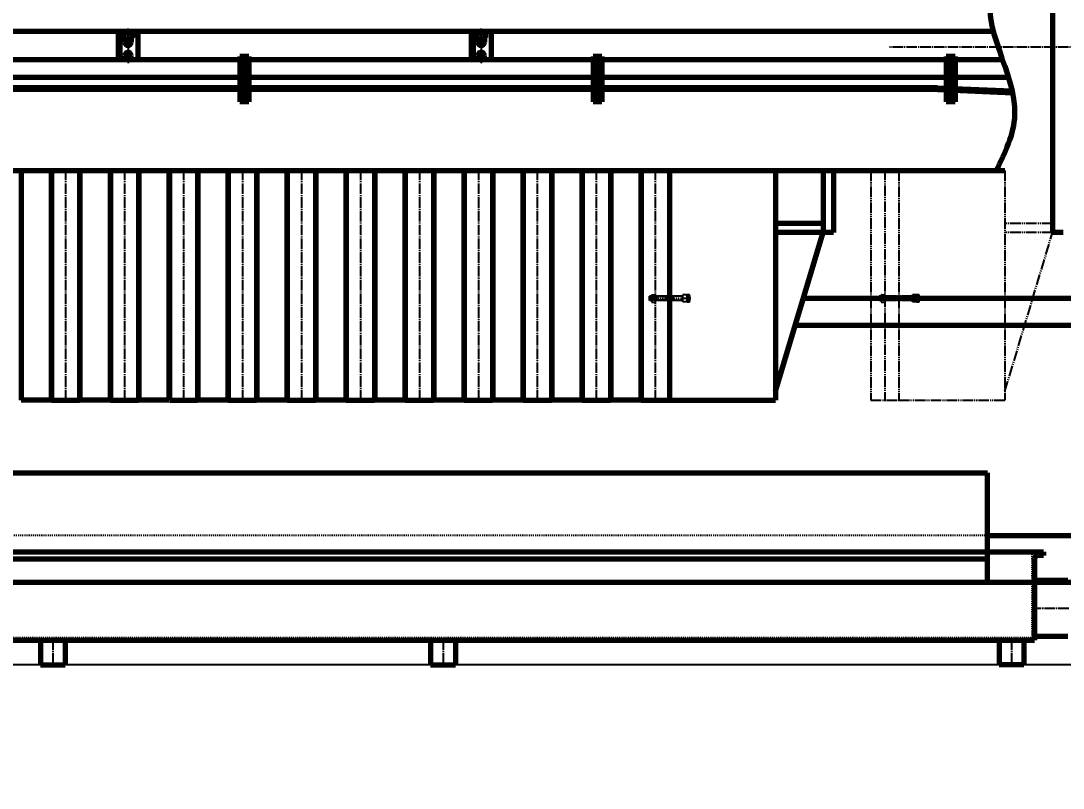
# Model space of a CAD drawing. Header units: millimetres. Extents: x -11880 to 11880, y -8400 to 8400.
# Drawn here: x -2078 to 873, y 628 to 2801 of the extents above; entities that cross this region are included whole.
import ezdxf

# ---------------------------------------------------------------- set-up
doc = ezdxf.new("R2010")
doc.units = ezdxf.units.MM
for name, pattern in [('EB_DASH', [6, 3, -3]), ('EB_DASHDOT', [39, 30, -3, 3, -3]), ('EB_DASHDOTDOT', [45, 30, -3, 3, -3, 3, -3])]:
    doc.linetypes.add(name, pattern=pattern)
for name, color, linetype, lineweight in [('CAXA0', 7, 'Continuous', 70), ('CAXA1', 1, 'EB_DASHDOT', 25), ('CAXA2', 6, 'EB_DASH', 25), ('CAXA3', 7, 'Continuous', 25), ('CAXA4', 3, 'Continuous', 25)]:
    doc.layers.add(name, color=color, linetype=linetype, lineweight=lineweight)
doc.styles.add('标准', font='', dxfattribs={"width": 0.667})
doc.styles.get('标准').set_extended_font_data('FangSong_GB2312')
doc.dimstyles.new('标准', dxfattribs={"dimscale": 40, "dimtxt": 3.5, "dimasz": 3, "dimexe": 2, "dimexo": 0, "dimtad": 1, "dimdec": 1, "dimzin": 12, "dimdsep": 46, "dimtxsty": '标准', "dimcen": 0, "dimdle": 4, "dimaunit": 1, "dimazin": 2, "dimtfac": 1, "dimtdec": 3, "dimtmove": 0, "dimatfit": 3, "dimfxl": 0, "dimtolj": 1, "dimtzin": 0, "dimarcsym": 0})

# ---------------------------------------------------------------- blocks, each defined once
blk = doc.blocks.new('CAXBLOCK48', base_point=(-445.3, 2639))
at = {"layer": 'CAXA0', "linetype": 'Continuous', "lineweight": 70}
for p, q in [((-432.6, 2699.6), (-457.6, 2699.6)), ((-457.6, 2699.6), (-457.6, 2571.6)), ((-442.6, 2699.6), (-442.6, 2571.6)), ((-432.6, 2699.6), (-432.6, 2571.6)), ((-432.6, 2630.6), (-442.6, 2630.6)), ((-432.6, 2571.6), (-457.6, 2571.6))]:
    blk.add_line(p, q, dxfattribs=at)
at = {"layer": 'CAXA1', "linetype": 'EB_DASHDOT', "lineweight": 25}
for p, q in [((-445.3, 2608.6), (-430.6, 2608.6)), ((-444.7, 2583.6), (-428.8, 2583.6))]:
    blk.add_line(p, q, dxfattribs=at)
at = {"layer": 'CAXA1', "color": 1, "linetype": 'EB_DASHDOT', "lineweight": 25}
blk.add_line((-437.6, 2582.5), (-437.6, 2566), dxfattribs=at)
blk = doc.blocks.new('CAXBLOCK49', base_point=(-1445.3, 2639))
at = {"layer": 'CAXA0', "linetype": 'Continuous', "lineweight": 70}
for p, q in [((-1432.6, 2699.6), (-1457.6, 2699.6)), ((-1457.6, 2699.6), (-1457.6, 2571.6)), ((-1442.6, 2699.6), (-1442.6, 2571.6)), ((-1432.6, 2699.6), (-1432.6, 2571.6)), ((-1432.6, 2630.6), (-1442.6, 2630.6)), ((-1432.6, 2571.6), (-1457.6, 2571.6))]:
    blk.add_line(p, q, dxfattribs=at)
at = {"layer": 'CAXA1', "linetype": 'EB_DASHDOT', "lineweight": 25}
for p, q in [((-1445.3, 2608.6), (-1430.6, 2608.6)), ((-1444.7, 2583.6), (-1428.8, 2583.6))]:
    blk.add_line(p, q, dxfattribs=at)
at = {"layer": 'CAXA1', "color": 1, "linetype": 'EB_DASHDOT', "lineweight": 25}
blk.add_line((-1437.6, 2582.5), (-1437.6, 2566), dxfattribs=at)
blk = doc.blocks.new('*D97')
at = {"layer": 'CAXA4', "linetype": 'Continuous', "lineweight": 25}
for points in [[(-8572.6, -1068.9), (-8452.6, -1083.9), (-8452.6, -1053.9)], [(1607.4, -1068.9), (1487.4, -1083.9), (1487.4, -1053.9)]]:
    blk.add_hatch(color=0, dxfattribs=at).paths.add_polyline_path(points, flags=0)
at = {"layer": 'CAXA4', "color": 0, "linetype": 'Continuous', "lineweight": 25}
for p, q in [((1607.4, 2073.6), (1607.4, -1148.9)), ((-8572.6, 696.7), (-8572.6, -1148.9)), ((-8572.6, -1068.9), (1607.4, -1068.9))]:
    blk.add_line(p, q, dxfattribs=at)
at = {"layer": 'CAXA4', "color": 0, "linetype": 'Continuous', "lineweight": 25, "insert": (-3670.5, -852.1), "char_height": 140, "attachment_point": 1, "style": '标准'}
blk.add_mtext('\\fFangSong_GB2312|b0|i0|p34;10180', dxfattribs=at)
blk = doc.blocks.new('CAXBLOCK86', base_point=(554.7, 2639))
at = {"layer": 'CAXA0', "linetype": 'Continuous', "lineweight": 70}
for p, q in [((567.4, 2699.6), (542.4, 2699.6)), ((542.4, 2699.6), (542.4, 2571.6)), ((557.4, 2699.6), (557.4, 2571.6)), ((567.4, 2699.6), (567.4, 2571.6)), ((567.4, 2630.6), (557.4, 2630.6)), ((567.4, 2571.6), (542.4, 2571.6))]:
    blk.add_line(p, q, dxfattribs=at)
at = {"layer": 'CAXA1', "linetype": 'EB_DASHDOT', "lineweight": 25}
for p, q in [((554.7, 2608.6), (569.4, 2608.6)), ((555.3, 2583.6), (571.2, 2583.6))]:
    blk.add_line(p, q, dxfattribs=at)
at = {"layer": 'CAXA1', "color": 1, "linetype": 'EB_DASHDOT', "lineweight": 25}
blk.add_line((562.4, 2582.5), (562.4, 2566), dxfattribs=at)
blk = doc.blocks.new('*D147')
at = {"layer": 'CAXA4', "linetype": 'Continuous', "lineweight": 25}
for points in [[(-9267.6, -1944.8), (-9147.6, -1959.8), (-9147.6, -1929.8)], [(3862.4, -1944.8), (3742.4, -1959.8), (3742.4, -1929.8)]]:
    blk.add_hatch(color=0, dxfattribs=at).paths.add_polyline_path(points, flags=0)
at = {"layer": 'CAXA4', "color": 0, "linetype": 'Continuous', "lineweight": 25}
for p, q in [((-9267.6, 2336.7), (-9267.6, -2024.8)), ((3862.4, 1536.7), (3862.4, -2024.8)), ((-9267.6, -1944.8), (3862.4, -1944.8))]:
    blk.add_line(p, q, dxfattribs=at)
at = {"layer": 'CAXA4', "color": 0, "linetype": 'Continuous', "lineweight": 25, "insert": (-2890.5, -1728), "char_height": 140, "attachment_point": 1, "style": '标准'}
blk.add_mtext('\\fFangSong_GB2312|b0|i0|p34;13130', dxfattribs=at)
blk = doc.blocks.new('*D433')
at = {"layer": 'CAXA4', "linetype": 'Continuous', "lineweight": 25}
for points in [[(-9267.6, 4601.7), (-9147.6, 4616.7), (-9147.6, 4586.7)], [(2772.4, 4601.7), (2652.4, 4616.7), (2652.4, 4586.7)]]:
    blk.add_hatch(color=0, dxfattribs=at).paths.add_polyline_path(points, flags=0)
at = {"layer": 'CAXA4', "color": 0, "linetype": 'Continuous', "lineweight": 25}
for p, q in [((-9267.6, 2336.7), (-9267.6, 4681.7)), ((2772.4, 3326.7), (2772.4, 4681.7)), ((2772.4, 4601.7), (-9267.6, 4601.7))]:
    blk.add_line(p, q, dxfattribs=at)
at = {"layer": 'CAXA4', "color": 0, "linetype": 'Continuous', "lineweight": 25, "insert": (-3435.5, 4818.5), "char_height": 140, "attachment_point": 1, "style": '标准'}
blk.add_mtext('\\fFangSong_GB2312|b0|i0|p34;12040', dxfattribs=at)
blk = doc.blocks.new('CAXBLOCK395', base_point=(-2882.2, 1071.8))
at = {"layer": 'CAXA0'}
for p, q in [((-3332.6, 1296.7), (817.4, 1296.7)), ((792.4, 1276.7), (792.4, 1046.7)), ((817.4, 1286.7), (802.4, 1286.7)), ((817.4, 1296.7), (817.4, 1286.7)), ((886.4, 1216.2), (792.4, 1216.2)), ((-3307.6, 1046.7), (792.4, 1046.7)), ((-2022.6, 1046.7), (-2022.6, 976.7)), ((-1952.6, 1046.7), (-1952.6, 976.7)), ((-917.6, 1046.7), (-917.6, 976.7)), ((-847.6, 1046.7), (-847.6, 976.7)), ((692.4, 1046.7), (692.4, 976.7)), ((762.4, 1046.7), (762.4, 976.7)), ((886.4, 1057.2), (792.4, 1057.2)), ((-2022.6, 976.7), (-1952.6, 976.7)), ((-917.6, 976.7), (-847.6, 976.7)), ((762.4, 976.7), (692.4, 976.7))]:
    blk.add_line(p, q, dxfattribs=at)
blk.add_arc((802.4, 1276.7), 10, 90, 180, dxfattribs=at)
at = {"layer": 'CAXA1', "linetype": 'EB_DASHDOT', "lineweight": 25}
for p, q in [((889.4, 1136.7), (789.4, 1136.7)), ((-1987.6, 1049.7), (-1987.6, 973.7)), ((-882.6, 1049.7), (-882.6, 973.7)), ((727.4, 1049.7), (727.4, 973.7))]:
    blk.add_line(p, q, dxfattribs=at)
at = {"layer": 'CAXA2', "color": 6, "linetype": 'EB_DASH', "lineweight": 25}
for p, q in [((784.4, 1296.7), (784.4, 1046.7)), ((-3299.6, 1054.7), (784.4, 1054.7))]:
    blk.add_line(p, q, dxfattribs=at)

msp = doc.modelspace()

# ---------------------------------------------------------------- linework, layer by layer
at = {"layer": 'CAXA0'}
for p, q in [((843.38, 3251.67), (843.38, 2376.72)), ((-1784.63, 2771.63), (-1788.12, 2769.62)), ((-1788.12, 2769.62), (-1788.12, 2754.03)), ((-1788.12, 2754.03), (-1774.62, 2746.24)), ((-1774.62, 2746.24), (-1761.12, 2754.03)), ((-1761.12, 2769.62), (-1764.6, 2771.63)), ((-1761.12, 2754.03), (-1761.12, 2769.62)), ((-784.63, 2771.63), (-788.12, 2769.62)), ((-788.12, 2769.62), (-788.12, 2754.03)), ((-788.12, 2754.03), (-774.62, 2746.24)), ((-774.62, 2746.24), (-761.12, 2754.03)), ((-761.12, 2769.62), (-764.6, 2771.63)), ((-761.12, 2754.03), (-761.12, 2769.62)), ((-1774.62, 2697.03), (-1783.96, 2691.63)), ((-1765.27, 2691.63), (-1774.62, 2697.03)), ((-774.62, 2697.03), (-783.96, 2691.63)), ((-765.27, 2691.63), (-774.62, 2697.03)), ((-6075.72, 2376.67), (708.38, 2376.67)), ((-1991.62, 2376.67), (-1991.62, 1726.67)), ((-1824.62, 2376.67), (-1824.62, 1726.67)), ((-1657.62, 2376.67), (-1657.62, 1726.67)), ((-1490.62, 2376.67), (-1490.62, 1726.67)), ((-1323.62, 2376.67), (-1323.62, 1726.67)), ((-1156.62, 2376.67), (-1156.62, 1726.67)), ((-989.62, 2376.67), (-989.62, 1726.67)), ((-822.62, 2376.67), (-822.62, 1726.67)), ((-655.62, 2376.67), (-655.62, 1726.67)), ((-488.62, 2376.67), (-488.62, 1726.67)), ((-321.62, 2376.67), (-321.62, 1726.67)), ((-241.62, 2376.72), (-241.62, 1726.67)), ((58.38, 2376.72), (58.38, 1726.67)), ((193.38, 2376.72), (193.38, 2201.67)), ((223.38, 2376.72), (223.38, 2201.67)), ((843.38, 2376.72), (843.38, 2201.67)), ((193.38, 2226.67), (58.38, 2226.67)), ((58.38, 1751.67), (193.38, 2201.67)), ((193.38, 2201.67), (58.38, 2201.67)), ((223.38, 2201.67), (193.38, 2201.67)), ((873.38, 2201.67), (843.38, 2201.67)), ((-241.62, 1726.67), (58.38, 1726.67)), ((-8362.62, 1521.25), (658.88, 1521.25)), ((658.88, 1210.17), (658.88, 1521.25)), ((658.88, 1343.17), (1434.88, 1343.17)), ((-8362.62, 1276.85), (658.88, 1276.85)), ((658.88, 1210.17), (-8394.12, 1210.17)), ((1434.88, 1210.17), (658.88, 1210.17))]:
    msp.add_line(p, q, dxfattribs=at)
at = {"layer": 'CAXA0', "linetype": 'Continuous', "lineweight": 70}
for p, q in [((-6100.72, 2771.63), (675.44, 2771.63)), ((-6100.72, 2691.63), (701.3, 2691.63)), ((-6100.72, 2641.63), (718.14, 2641.63)), ((-2077.62, 2376.67), (-2077.62, 1726.67)), ((-1992.62, 2376.67), (-1992.62, 1726.67)), ((-1991.62, 2376.67), (-1991.62, 1726.67)), ((-1911.62, 2376.67), (-1911.62, 1726.67)), ((-1910.62, 2376.67), (-1910.62, 1726.67)), ((-1825.62, 2376.67), (-1825.62, 1726.67)), ((-1824.62, 2376.67), (-1824.62, 1726.67)), ((-1744.62, 2376.67), (-1744.62, 1726.67)), ((-1743.62, 2376.67), (-1743.62, 1726.67)), ((-1658.62, 2376.67), (-1658.62, 1726.67)), ((-1657.62, 2376.67), (-1657.62, 1726.67)), ((-1577.62, 2376.67), (-1577.62, 1726.67)), ((-1576.62, 2376.67), (-1576.62, 1726.67)), ((-1491.62, 2376.67), (-1491.62, 1726.67)), ((-1490.62, 2376.67), (-1490.62, 1726.67)), ((-1410.62, 2376.67), (-1410.62, 1726.67)), ((-1409.62, 2376.67), (-1409.62, 1726.67)), ((-1324.62, 2376.67), (-1324.62, 1726.67)), ((-1323.62, 2376.67), (-1323.62, 1726.67)), ((-1243.62, 2376.67), (-1243.62, 1726.67)), ((-1242.62, 2376.67), (-1242.62, 1726.67)), ((-1157.62, 2376.67), (-1157.62, 1726.67)), ((-1156.62, 2376.67), (-1156.62, 1726.67)), ((-1076.62, 2376.67), (-1076.62, 1726.67)), ((-1075.62, 2376.67), (-1075.62, 1726.67)), ((-990.62, 2376.67), (-990.62, 1726.67)), ((-989.62, 2376.67), (-989.62, 1726.67)), ((-909.62, 2376.67), (-909.62, 1726.67)), ((-908.62, 2376.67), (-908.62, 1726.67)), ((-823.62, 2376.67), (-823.62, 1726.67)), ((-822.62, 2376.67), (-822.62, 1726.67)), ((-742.62, 2376.67), (-742.62, 1726.67)), ((-741.62, 2376.67), (-741.62, 1726.67)), ((-656.62, 2376.67), (-656.62, 1726.67)), ((-655.62, 2376.67), (-655.62, 1726.67)), ((-575.62, 2376.67), (-575.62, 1726.67)), ((-574.62, 2376.67), (-574.62, 1726.67)), ((-489.62, 2376.67), (-489.62, 1726.67)), ((-488.62, 2376.67), (-488.62, 1726.67)), ((-408.62, 2376.67), (-408.62, 1726.67)), ((-407.62, 2376.67), (-407.62, 1726.67)), ((-322.62, 2376.67), (-322.62, 1726.67)), ((-321.62, 2376.67), (-321.62, 1726.67)), ((-241.62, 2376.67), (-241.62, 1726.67)), ((-241.62, 2376.67), (-241.62, 1726.67)), ((1088.33, 2014.54), (137.24, 2014.54)), ((1088.33, 1938.54), (114.44, 1938.54)), ((-1992.62, 1726.67), (-2077.62, 1726.67)), ((-1991.62, 1726.67), (-1911.62, 1726.67)), ((-1825.62, 1726.67), (-1910.62, 1726.67)), ((-1824.62, 1726.67), (-1744.62, 1726.67)), ((-1658.62, 1726.67), (-1743.62, 1726.67)), ((-1657.62, 1726.67), (-1577.62, 1726.67)), ((-1491.62, 1726.67), (-1576.62, 1726.67)), ((-1490.62, 1726.67), (-1410.62, 1726.67)), ((-1324.62, 1726.67), (-1409.62, 1726.67)), ((-1323.62, 1726.67), (-1243.62, 1726.67)), ((-1157.62, 1726.67), (-1242.62, 1726.67)), ((-1156.62, 1726.67), (-1076.62, 1726.67)), ((-990.62, 1726.67), (-1075.62, 1726.67)), ((-989.62, 1726.67), (-909.62, 1726.67)), ((-823.62, 1726.67), (-908.62, 1726.67)), ((-822.62, 1726.67), (-742.62, 1726.67)), ((-656.62, 1726.67), (-741.62, 1726.67)), ((-655.62, 1726.67), (-575.62, 1726.67)), ((-489.62, 1726.67), (-574.62, 1726.67)), ((-488.62, 1726.67), (-408.62, 1726.67)), ((-322.62, 1726.67), (-407.62, 1726.67)), ((-321.62, 1726.67), (-241.62, 1726.67))]:
    msp.add_line(p, q, dxfattribs=at)
at = {"layer": 'CAXA0', "color": 7, "linetype": 'Continuous', "lineweight": 70}
for p, q in [((-1802.62, 2771.63), (-1802.62, 2691.63)), ((-1802.62, 2748.63), (-1797.62, 2748.63)), ((-1797.62, 2771.63), (-1797.62, 2691.63)), ((-1783.62, 2751.76), (-1783.62, 2740.63)), ((-1765.62, 2751.76), (-1765.62, 2740.63)), ((-1746.62, 2771.63), (-1746.62, 2691.63)), ((-802.62, 2771.63), (-802.62, 2691.63)), ((-802.62, 2748.63), (-797.62, 2748.63)), ((-797.62, 2771.63), (-797.62, 2691.63)), ((-783.62, 2751.76), (-783.62, 2740.63)), ((-765.62, 2751.76), (-765.62, 2740.63)), ((-746.62, 2771.63), (-746.62, 2691.63)), ((-1783.62, 2691.63), (-1783.62, 2702.63)), ((-1765.62, 2691.63), (-1765.62, 2702.63)), ((-783.62, 2691.63), (-783.62, 2702.63)), ((-765.62, 2691.63), (-765.62, 2702.63))]:
    msp.add_line(p, q, dxfattribs=at)
at = {"layer": 'CAXA0', "color": 3, "linetype": 'Continuous', "lineweight": 70}
for p, q in [((517.38, 2611.12), (-8561.61, 2611.12)), ((517.38, 2606.12), (-8561.61, 2606.12)), ((517.38, 2611.12), (728.71, 2602.61)), ((517.38, 2606.12), (729.81, 2597.57))]:
    msp.add_line(p, q, dxfattribs=at)
at = {"layer": 'CAXA0', "linetype": 'EB_DASHDOTDOT', "lineweight": 25}
for p, q in [((328.38, 2376.67), (328.38, 1726.67)), ((408.38, 2376.72), (408.38, 1726.67)), ((408.38, 2376.67), (408.38, 1726.67)), ((408.38, 2376.67), (408.38, 1726.67)), ((708.38, 2376.72), (708.38, 1726.67)), ((843.38, 2376.72), (843.38, 2201.67)), ((843.38, 2226.67), (708.38, 2226.67)), ((708.38, 1751.67), (843.38, 2201.67)), ((843.38, 2201.67), (708.38, 2201.67)), ((873.38, 2201.67), (843.38, 2201.67)), ((-297.63, 2008.81), (-297.63, 2020.81)), ((-291.95, 2020.81), (-297.63, 2020.81)), ((-291.95, 2008.81), (-297.63, 2008.81)), ((-291.95, 2007.01), (-291.95, 2022.6)), ((-291.18, 2025.2), (-282.31, 2025.2)), ((-282.31, 2020), (-291.18, 2020)), ((-282.31, 2009.61), (-291.18, 2009.61)), ((-203.69, 2020.81), (-281.9, 2020.81)), ((-203.69, 2008.81), (-281.9, 2008.81)), ((-281.55, 2007.01), (-281.55, 2022.6)), ((-203.69, 2004.81), (-203.69, 2024.81)), ((-191.69, 2024.81), (-203.69, 2024.81)), ((-191.69, 2004.42), (-191.69, 2025.2)), ((-184.96, 2025.2), (-191.69, 2025.2)), ((-191.69, 2004.81), (-191.69, 2024.81)), ((-191.69, 2004.81), (-191.69, 2024.81)), ((-191.69, 2008.81), (-191.69, 2020.81)), ((-184.96, 2020), (-191.69, 2020)), ((-184.96, 2009.61), (-191.69, 2009.61)), ((-184.19, 2007.01), (-184.19, 2022.6)), ((352.37, 2008.81), (352.37, 2020.81)), ((358.05, 2020.81), (352.37, 2020.81)), ((358.05, 2008.81), (352.37, 2008.81)), ((358.05, 2007.01), (358.05, 2022.6)), ((358.82, 2025.2), (367.69, 2025.2)), ((367.69, 2020), (358.82, 2020)), ((367.69, 2009.61), (358.82, 2009.61)), ((446.31, 2020.81), (368.1, 2020.81)), ((446.31, 2008.81), (368.1, 2008.81)), ((368.45, 2007.01), (368.45, 2022.6)), ((446.31, 2004.81), (446.31, 2024.81)), ((458.31, 2024.81), (446.31, 2024.81)), ((458.31, 2004.42), (458.31, 2025.2)), ((465.04, 2025.2), (458.31, 2025.2)), ((458.31, 2004.81), (458.31, 2024.81)), ((458.31, 2004.81), (458.31, 2024.81)), ((458.31, 2008.81), (458.31, 2020.81)), ((465.04, 2020), (458.31, 2020)), ((465.04, 2009.61), (458.31, 2009.61)), ((465.81, 2007.01), (465.81, 2022.6)), ((-291.18, 2004.42), (-282.31, 2004.42)), ((-191.69, 2004.81), (-203.69, 2004.81)), ((-184.96, 2004.42), (-191.69, 2004.42)), ((358.82, 2004.42), (367.69, 2004.42)), ((458.31, 2004.81), (446.31, 2004.81)), ((465.04, 2004.42), (458.31, 2004.42)), ((328.38, 1726.67), (408.38, 1726.67)), ((408.38, 1726.67), (708.38, 1726.67))]:
    msp.add_line(p, q, dxfattribs=at)
at = {"layer": 'CAXA0'}
for centre, start, end in [((-1774.62, 2761.82), 133.40265, 46.59735), ((-774.62, 2761.82), 133.40265, 46.59735), ((-1774.62, 2681.44), 49.02, 130.98), ((-774.62, 2681.44), 49.02, 130.98)]:
    msp.add_arc(centre, 13.5, start, end, dxfattribs=at)
at = {"layer": 'CAXA0', "color": 7, "linetype": 'Continuous', "lineweight": 70}
for centre, start, end in [((-1774.62, 2740.63), 180, 0), ((-774.62, 2740.63), 180, 0), ((-1774.62, 2702.63), 0, 180), ((-774.62, 2702.63), 0, 180)]:
    msp.add_arc(centre, 9, start, end, dxfattribs=at)
at = {"layer": 'CAXA0', "linetype": 'EB_DASHDOTDOT', "lineweight": 25}
for centre, radius, start, end in [((-287.16, 2022.6), 4.79, 147.13277, 212.86723), ((-273.95, 2014.81), 18, 163.22135, 196.77865), ((-287.16, 2007.01), 4.79, 147.13277, 212.86723), ((-286.34, 2022.6), 4.79, 327.13277, 32.86723), ((-299.55, 2014.81), 18, 343.22135, 16.77865), ((-286.34, 2007.01), 4.79, 327.13277, 32.86723), ((-188.98, 2022.6), 4.79, 327.13277, 32.86723), ((-202.19, 2014.81), 18, 343.22135, 16.77865), ((-188.98, 2007.01), 4.79, 327.13277, 32.86723), ((362.84, 2022.6), 4.79, 147.13277, 212.86723), ((376.05, 2014.81), 18, 163.22135, 196.77865), ((362.84, 2007.01), 4.79, 147.13277, 212.86723), ((363.66, 2022.6), 4.79, 327.13277, 32.86723), ((350.45, 2014.81), 18, 343.22135, 16.77865), ((363.66, 2007.01), 4.79, 327.13277, 32.86723), ((461.02, 2022.6), 4.79, 327.13277, 32.86723), ((447.81, 2014.81), 18, 343.22135, 16.77865), ((461.02, 2007.01), 4.79, 327.13277, 32.86723)]:
    msp.add_arc(centre, radius, start, end, dxfattribs=at)
at = {"layer": 'CAXA0', "linetype": 'Continuous', "lineweight": 70}
msp.add_open_spline([(731.98, 2978.7), (709.06, 2953.42), (604, 2821.43), (789.58, 2595.94), (708.12, 2426.29), (683.38, 2376.67)], degree=3, knots=[0, 0, 0, 0, 103.5904541, 472.5050994, 640.7828721, 640.7828721, 640.7828721, 640.7828721], dxfattribs=at)
at = {"layer": 'CAXA1', "linetype": 'EB_DASHDOT', "lineweight": 25}
for p, q in [((-1774.62, 2743.24), (-1774.62, 2780.41)), ((-774.62, 2743.24), (-774.62, 2780.41)), ((-1758.12, 2761.82), (-1791.12, 2761.82)), ((-758.12, 2761.82), (-791.12, 2761.82)), ((966.47, 2726.67), (380.38, 2726.67)), ((-1951.62, 2379.67), (-1951.62, 1723.67)), ((-1784.62, 2379.67), (-1784.62, 1723.67)), ((-1617.62, 2379.67), (-1617.62, 1723.67)), ((-1450.62, 2379.67), (-1450.62, 1723.67)), ((-1283.62, 2379.67), (-1283.62, 1723.67)), ((-1116.62, 2379.67), (-1116.62, 1723.67)), ((-949.62, 2379.67), (-949.62, 1723.67)), ((-782.62, 2379.67), (-782.62, 1723.67)), ((-615.62, 2379.67), (-615.62, 1723.67)), ((-448.62, 2379.67), (-448.62, 1723.67)), ((-281.62, 2379.67), (-281.62, 1723.67))]:
    msp.add_line(p, q, dxfattribs=at)
at = {"layer": 'CAXA1', "color": 1, "linetype": 'EB_DASHDOT', "lineweight": 25}
for p, q in [((-1774.62, 2776.5), (-1774.62, 2681.05)), ((-774.62, 2776.5), (-774.62, 2681.05)), ((-1785.8, 2740.63), (-1763.65, 2740.63)), ((-785.8, 2740.63), (-763.65, 2740.63)), ((-1785.8, 2702.63), (-1763.65, 2702.63)), ((-785.8, 2702.63), (-763.65, 2702.63))]:
    msp.add_line(p, q, dxfattribs=at)
at = {"layer": 'CAXA1', "linetype": 'EB_DASHDOTDOT', "lineweight": 25}
for p, q in [((368.38, 2379.67), (368.38, 1723.67)), ((-180.64, 2014.81), (-300.63, 2014.81)), ((469.36, 2014.81), (349.37, 2014.81))]:
    msp.add_line(p, q, dxfattribs=at)
at = {"layer": 'CAXA2', "linetype": 'EB_DASH', "lineweight": 25}
msp.add_line((658.88, 1343.17), (-8362.62, 1343.17), dxfattribs=at)
at = {"layer": 'CAXA3', "color": 7, "linetype": 'EB_DASHDOTDOT', "lineweight": 25}
for p, q in [((-291.95, 2019.91), (-297.63, 2019.91)), ((-291.95, 2009.71), (-297.63, 2009.71)), ((-230.43, 2019.91), (-281.55, 2019.91)), ((-230.43, 2009.71), (-281.55, 2009.71)), ((-230.43, 2019.91), (-229.2, 2020.81)), ((-230.43, 2009.71), (-229.2, 2008.81)), ((358.05, 2019.91), (352.37, 2019.91)), ((358.05, 2009.71), (352.37, 2009.71)), ((419.57, 2019.91), (368.45, 2019.91)), ((419.57, 2009.71), (368.45, 2009.71)), ((419.57, 2019.91), (420.8, 2020.81)), ((419.57, 2009.71), (420.8, 2008.81))]:
    msp.add_line(p, q, dxfattribs=at)
at = {"layer": 'CAXA3', "color": 5, "linetype": 'EB_DASHDOTDOT', "lineweight": 25}
msp.add_line((4118.65, 976.67), (-10726.35, 976.67), dxfattribs=at)
at = {"layer": 'CAXA3', "color": 2}
for p, q in [((-796.62, 976.67), (-6100.72, 976.67)), ((132.26, 976.67), (-2036.57, 976.67)), ((1907.38, 976.67), (132.26, 976.67))]:
    msp.add_line(p, q, dxfattribs=at)

# ---------------------------------------------------------------- block references
at = {"layer": 'CAXA0', "linetype": 'Continuous', "lineweight": 70}
for name, p in [('CAXBLOCK49', (-1445.26, 2638.97)), ('CAXBLOCK48', (-445.26, 2638.97)), ('CAXBLOCK395', (-2882.23, 1071.77))]:
    msp.add_blockref(name, p, dxfattribs=at)
at = {"layer": 'CAXA0', "linetype": 'EB_DASHDOTDOT', "lineweight": 25}
msp.add_blockref('CAXBLOCK86', (554.74, 2638.97), dxfattribs=at)

# ---------------------------------------------------------------- dimensions: what is measured, and where the dimension line sits
at = {"layer": 'CAXA4', "linetype": 'Continuous', "lineweight": 70}
for base, p1, p2, text, picture, middle in [((-3247.62, 4601.67), (2772.38, 3326.67), (-9267.62, 2336.67), '\\fFangSong_GB2312;12040', '*D433', (-3247.62, 4722.57)), ((-2702.59, -1944.84), (-9267.62, 2336.67), (3862.43, 1536.67), '\\fFangSong_GB2312;13130', '*D147', (-2702.59, -1823.94)), ((-3482.62, -1068.89), (-8572.62, 696.67), (1607.38, 2073.63), '\\fFangSong_GB2312;10180', '*D97', (-3482.62, -947.99))]:
    dim = msp.add_linear_dim(base=base, p1=p1, p2=p2, text=text, dimstyle='标准', dxfattribs=at)
    dim.commit()
    dim.dimension.update_dxf_attribs({"geometry": picture, "text_midpoint": middle})

doc.saveas('drawing.dxf')
